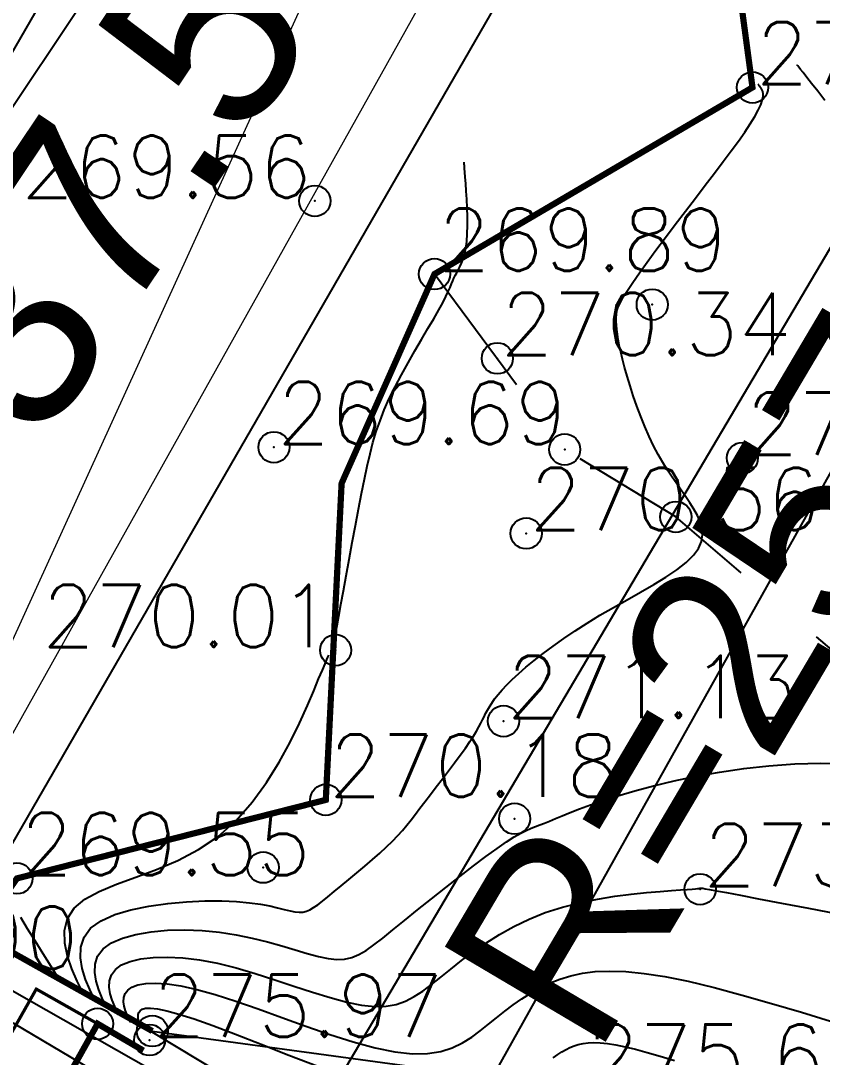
# Model space of a CAD drawing. Header units: millimetres. Extents: x 524954 to 526204, y 9523489 to 9524010.
# Drawn here: x 525369.56 to 525382.43, y 9523687.3 to 9523703.94 of the extents above; entities that cross this region are included whole.
import ezdxf
from ezdxf.enums import TextEntityAlignment as Align

# ---------------------------------------------------------------- set-up
doc = ezdxf.new("R2010")
doc.units = ezdxf.units.MM
doc.header["$PDMODE"] = 32
doc.header["$PDSIZE"] = 0.5
for name, pattern in [('ACAD_ISO12W100', [21, 12, -3, 0, -3, 0, -3]), ('CACHE2', [4.7625, 3.175, -1.5875]), ('CACHEX2', [19.05, 12.7, -6.35])]:
    doc.linetypes.add(name, pattern=pattern)
for name, color, linetype in [('Bas_Talus', 40, 'CACHE2'), ('Bord Fleuve', 4, 'ACAD_ISO12W100'), ('CN_01_00', 3, 'Continuous'), ('CN_02_00', 4, 'Continuous'), ('CN_05_00', 6, 'Continuous'), ('CN_10_00', 1, 'Continuous'), ('Haut_Talus', 30, 'Continuous'), ('PONT', 7, 'Continuous'), ('Route - Bretelle de sortie - Construction', 7, 'Continuous'), ('Route - Bretelle de sortie - Textes - Arcs', 7, 'Continuous'), ('Route - Route de la corniche de Brazzaville - Restitution en plan - GEM_Bretelle', 7, 'Continuous'), ('Route - Route de la corniche de Brazzaville - Restitution en plan - GEM_PAS SERV', 7, 'Continuous'), ('Route - Route de la corniche de Brazzaville - Textes - Arcs', 1, 'Continuous'), ('TopoAlt', 3, 'Continuous'), ('TOPOJIS', 7, 'Continuous')]:
    doc.layers.add(name, color=color, linetype=linetype)
doc.layers.add('Trottoir', color=7, linetype='Continuous', true_color=0xff6666)
doc.styles.add('Affichages route', font='arial.ttf', dxfattribs={"height": 0.5})
doc.styles.add('Cotation', font='arial.ttf')
doc.styles.add('Simplex 1.0', font='Simplex.shx', dxfattribs={"width": 0.99, "height": 1})
doc.dimstyles.new('BRAZZAVILLE', dxfattribs={"dimtxt": 0.15, "dimasz": 0.2, "dimexe": 0.5, "dimexo": 0.5, "dimgap": 0.5, "dimtad": 0, "dimzin": 0, "dimdsep": 46, "dimtxsty": 'Cotation', "dimsah": 1, "dimcen": 0.1, "dimse1": 1, "dimse2": 1, "dimclrd": 1, "dimclre": 256, "dimclrt": 1, "dimaunit": 2, "dimazin": 0, "dimtfac": 1, "dimtdec": 4, "dimtofl": 0, "dimtmove": 0, "dimatfit": 1, "dimfxl": 1, "dimtolj": 1, "dimtzin": 0, "dimlwd": 0, "dimlwe": 0, "dimarcsym": 0})

# ---------------------------------------------------------------- blocks, each defined once
blk = doc.blocks.new('TCPOINT M')
at = {"color": 0}
blk.add_point((0, 0), dxfattribs=at)
at = {"layer": 'TopoAlt', "style": 'Simplex 1.0', "width": 0.99}
blk.add_attdef('ALT', (0.15, 0.15), '', height=1, dxfattribs=at)
blk = doc.blocks.new('*D60')
at = {"layer": 'Defpoints', "color": 0, "transparency": 16777216}
for p in [(525388.854, 9523727.219), (525304.654, 9523720.088), (525365.743, 9523685.911)]:
    blk.add_point(p, dxfattribs=at)
at = {"layer": 'Route - Bretelle de sortie - Construction', "color": 1, "lineweight": 0, "transparency": 16777216}
for p, q in [((525304.898, 9523720.524), (525328.009, 9523761.833)), ((525330.383, 9523759.932), (525351.47, 9523748.134)), ((525386.236, 9523728.684), (525365.149, 9523740.481)), ((525365.987, 9523686.347), (525389.098, 9523727.656))]:
    blk.add_line(p, q, dxfattribs=at)
at = {"layer": 'Route - Bretelle de sortie - Construction', "color": 1, "transparency": 16777216}
for points in [[(525330.627, 9523760.368), (525330.138, 9523759.495), (525327.764, 9523761.396)], [(525386.48, 9523729.12), (525385.992, 9523728.248), (525388.854, 9523727.219)]]:
    blk.add_solid(points, dxfattribs=at)
at = {"layer": 'Route - Bretelle de sortie - Construction', "color": 1, "transparency": 16777216, "insert": (525358.309, 9523744.308), "char_height": 3, "attachment_point": 5, "rotation": 330.7746, "style": 'Cotation'}
blk.add_mtext('\\A1;Biseau\\P70.00 m', dxfattribs=at)
blk = doc.blocks.new('*D61')
at = {"layer": 'Defpoints', "color": 0, "transparency": 16777216}
for p in [(525446.579, 9523699.692), (525365.743, 9523685.911), (525427.473, 9523657.774)]:
    blk.add_point(p, dxfattribs=at)
at = {"layer": 'Route - Bretelle de sortie - Construction', "color": 1, "lineweight": 0, "transparency": 16777216}
for p, q in [((525365.951, 9523686.366), (525385.057, 9523728.283)), ((525387.579, 9523726.584), (525399.8, 9523721.013)), ((525443.849, 9523700.936), (525431.628, 9523706.506)), ((525427.68, 9523658.229), (525446.786, 9523700.147))]:
    blk.add_line(p, q, dxfattribs=at)
at = {"layer": 'Route - Bretelle de sortie - Construction', "color": 1, "transparency": 16777216}
for points in [[(525387.786, 9523727.039), (525387.372, 9523726.129), (525384.849, 9523727.828)], [(525444.056, 9523701.391), (525443.642, 9523700.481), (525446.579, 9523699.692)]]:
    blk.add_solid(points, dxfattribs=at)
at = {"layer": 'Route - Bretelle de sortie - Construction', "color": 1, "transparency": 16777216, "insert": (525415.714, 9523713.76), "char_height": 3, "attachment_point": 5, "rotation": 335.4966, "style": 'Cotation'}
blk.add_mtext("\\A1;Zone d'acélération\\P70.00 m", dxfattribs=at)

msp = doc.modelspace()

# ---------------------------------------------------------------- hatches: boundary and pattern name
at = {"layer": 'Bord Fleuve', "ltscale": 0.5}
h = msp.add_hatch(dxfattribs=at)
h.set_pattern_fill('ANSI33', color=135, scale=2, angle=15, style=0)
edge = h.paths.add_edge_path()
edge.add_line((525326.846, 9523735.199), (525327.483, 9523734.771))
edge.add_line((525327.483, 9523734.771), (525364.269, 9523714.296))
edge.add_line((525364.269, 9523714.296), (525365.78, 9523713.988))
edge.add_line((525365.78, 9523713.988), (525369.372, 9523711.903))
edge.add_line((525369.372, 9523711.903), (525375.355, 9523708.431))
edge.add_line((525375.355, 9523708.431), (525381.004, 9523705.169))
edge.add_line((525293.676, 9523732.146), (525299.792, 9523730.275))
edge.add_line((525299.792, 9523730.275), (525304.371, 9523733.048))
edge.add_line((525304.371, 9523733.048), (525316.169, 9523733.718))
edge.add_line((525316.169, 9523733.718), (525320.161, 9523732.97))
edge.add_line((525320.161, 9523732.97), (525326.842, 9523735.193))
edge.add_line((525369.06, 9523689.539), (525336.596, 9523707.741))
edge.add_line((525336.596, 9523707.741), (525310.114, 9523722.746))
edge.add_line((525310.114, 9523722.746), (525293.676, 9523732.146))
edge.add_line((525381.004, 9523705.169), (525381.313, 9523702.868))
edge.add_line((525381.313, 9523702.868), (525376.206, 9523699.873))
edge.add_line((525376.206, 9523699.873), (525374.714, 9523696.514))
edge.add_line((525374.714, 9523696.514), (525374.46, 9523691.434))
edge.add_line((525374.46, 9523691.434), (525369.5, 9523690.174))
edge.add_line((525369.5, 9523690.174), (525369.06, 9523689.539))

# ---------------------------------------------------------------- linework, layer by layer
at = {"layer": 'Bas_Talus', "flags": 128}
msp.add_lwpolyline([(525392.273, 9523686.162), (525390.077, 9523688.122), (525389.459, 9523688.641), (525387.481, 9523690.34), (525386.29, 9523691.171), (525382.849, 9523693.619), (525380.082, 9523695.975), (525378.297, 9523697.057), (525376.206, 9523699.873)], dxfattribs=at)
at = {"layer": 'Bord Fleuve', "ltscale": 0.35, "const_width": 0.1, "flags": 128}
msp.add_lwpolyline([(525381.004, 9523705.169), (525381.313, 9523702.868), (525381.313, 9523702.868), (525376.206, 9523699.873), (525374.714, 9523696.514), (525374.46, 9523691.434), (525369.5, 9523690.174), (525369.06, 9523689.539)], dxfattribs=at)
at = {"layer": 'CN_01_00', "flags": 128}
for points, elevation in [([(525370.736, 9523688.25), (525370.668, 9523688.39), (525370.6, 9523688.553), (525370.547, 9523688.726), (525370.518, 9523688.9), (525370.525, 9523689.07), (525370.577, 9523689.23), (525370.683, 9523689.373), (525370.851, 9523689.493), (525371.071, 9523689.592), (525371.331, 9523689.671), (525371.619, 9523689.73), (525371.921, 9523689.773), (525372.225, 9523689.8), (525372.519, 9523689.813), (525372.79, 9523689.813), (525373.028, 9523689.803), (525373.233, 9523689.784), (525373.409, 9523689.759), (525373.56, 9523689.732), (525373.687, 9523689.703), (525373.794, 9523689.676), (525373.886, 9523689.653), (525373.963, 9523689.638), (525374.031, 9523689.631), (525374.092, 9523689.634), (525374.149, 9523689.647), (525374.206, 9523689.671), (525374.265, 9523689.706), (525374.331, 9523689.752), (525374.406, 9523689.81), (525374.493, 9523689.88), (525374.595, 9523689.963), (525374.709, 9523690.055), (525374.831, 9523690.155), (525374.958, 9523690.261), (525375.086, 9523690.368), (525375.21, 9523690.476), (525375.329, 9523690.581), (525375.437, 9523690.68), (525375.532, 9523690.773), (525375.616, 9523690.861), (525375.691, 9523690.945), (525375.762, 9523691.029), (525375.83, 9523691.114), (525375.899, 9523691.204), (525375.972, 9523691.3), (525376.051, 9523691.405), (525376.139, 9523691.52), (525376.234, 9523691.644), (525376.332, 9523691.772), (525376.431, 9523691.901), (525376.528, 9523692.029), (525376.619, 9523692.152), (525376.702, 9523692.266), (525376.775, 9523692.369), (525376.834, 9523692.459), (525376.881, 9523692.536), (525376.92, 9523692.604), (525376.951, 9523692.663), (525376.978, 9523692.718), (525377.002, 9523692.769), (525377.027, 9523692.82), (525377.055, 9523692.872), (525377.087, 9523692.928), (525377.126, 9523692.988), (525377.172, 9523693.053), (525377.226, 9523693.123), (525377.291, 9523693.198), (525377.367, 9523693.28), (525377.456, 9523693.367), (525377.558, 9523693.462), (525377.675, 9523693.564), (525377.806, 9523693.672), (525377.951, 9523693.785), (525378.11, 9523693.903), (525378.281, 9523694.023), (525378.464, 9523694.147), (525378.659, 9523694.271), (525378.864, 9523694.396), (525379.08, 9523694.521), (525379.299, 9523694.645), (525379.517, 9523694.768), (525379.726, 9523694.89), (525379.922, 9523695.01), (525380.098, 9523695.128), (525380.248, 9523695.245), (525380.365, 9523695.359), (525380.446, 9523695.47), (525380.493, 9523695.579), (525380.511, 9523695.687), (525380.503, 9523695.792), (525380.475, 9523695.896), (525380.43, 9523695.998), (525380.373, 9523696.1), (525380.309, 9523696.2), (525380.24, 9523696.3), (525380.17, 9523696.402), (525380.097, 9523696.505), (525380.022, 9523696.613), (525379.947, 9523696.726), (525379.872, 9523696.847), (525379.798, 9523696.976), (525379.725, 9523697.115), (525379.653, 9523697.266), (525379.584, 9523697.424), (525379.519, 9523697.589), (525379.457, 9523697.755), (525379.399, 9523697.92), (525379.346, 9523698.081), (525379.299, 9523698.235), (525379.258, 9523698.378), (525379.224, 9523698.507), (525379.196, 9523698.624), (525379.173, 9523698.73), (525379.156, 9523698.824), (525379.143, 9523698.908), (525379.134, 9523698.984), (525379.127, 9523699.052), (525379.124, 9523699.114), (525379.123, 9523699.17), (525379.127, 9523699.225), (525379.137, 9523699.282), (525379.158, 9523699.345), (525379.191, 9523699.418), (525379.238, 9523699.505), (525379.304, 9523699.611), (525379.389, 9523699.739), (525379.496, 9523699.891), (525379.622, 9523700.065), (525379.762, 9523700.255), (525379.914, 9523700.458), (525380.073, 9523700.668), (525380.235, 9523700.882), (525380.396, 9523701.093), (525380.553, 9523701.299), (525380.702, 9523701.494), (525380.841, 9523701.677), (525380.969, 9523701.848), (525381.086, 9523702.007), (525381.189, 9523702.152), (525381.278, 9523702.283), (525381.351, 9523702.4), (525381.407, 9523702.501), (525381.447, 9523702.587), (525381.471, 9523702.659), (525381.482, 9523702.718), (525381.483, 9523702.766), (525381.477, 9523702.804), (525381.465, 9523702.834), (525381.452, 9523702.857), (525381.439, 9523702.874), (525381.428, 9523702.888), (525381.42, 9523702.898), (525381.415, 9523702.905), (525381.411, 9523702.91), (525381.408, 9523702.913), (525381.407, 9523702.915), (525381.407, 9523702.915), (525381.407, 9523702.915)], 271), ([(525371.136, 9523687.978), (525371.112, 9523688.027), (525371.07, 9523688.119), (525371.029, 9523688.218), (525370.998, 9523688.323), (525370.981, 9523688.428), (525370.985, 9523688.531), (525371.016, 9523688.626), (525371.08, 9523688.712), (525371.181, 9523688.784), (525371.318, 9523688.841), (525371.488, 9523688.882), (525371.688, 9523688.906), (525371.914, 9523688.912), (525372.163, 9523688.899), (525372.432, 9523688.866), (525372.719, 9523688.812), (525373.019, 9523688.737), (525373.328, 9523688.648), (525373.639, 9523688.548), (525373.947, 9523688.446), (525374.246, 9523688.348), (525374.531, 9523688.26), (525374.796, 9523688.188), (525375.035, 9523688.138), (525375.245, 9523688.117), (525375.428, 9523688.122), (525375.592, 9523688.152), (525375.741, 9523688.204), (525375.881, 9523688.276), (525376.018, 9523688.366), (525376.158, 9523688.471), (525376.306, 9523688.589), (525376.466, 9523688.719), (525376.64, 9523688.855), (525376.829, 9523688.996), (525377.031, 9523689.136), (525377.248, 9523689.273), (525377.479, 9523689.403), (525377.725, 9523689.522), (525377.985, 9523689.626), (525378.26, 9523689.713), (525378.542, 9523689.784), (525378.825, 9523689.841), (525379.102, 9523689.886), (525379.366, 9523689.92), (525379.611, 9523689.945), (525379.828, 9523689.964), (525380.012, 9523689.978), (525380.156, 9523689.989), (525380.265, 9523689.997), (525380.344, 9523690.003), (525380.397, 9523690.008), (525380.43, 9523690.01), (525380.448, 9523690.012), (525380.456, 9523690.013), (525380.459, 9523690.014), (525380.462, 9523690.015), (525380.465, 9523690.016), (525380.469, 9523690.016), (525380.472, 9523690.017), (525380.476, 9523690.018), (525380.481, 9523690.018), (525380.486, 9523690.019), (525380.491, 9523690.019), (525380.499, 9523690.018), (525380.517, 9523690.016), (525380.555, 9523690.009), (525380.624, 9523689.996), (525380.735, 9523689.976), (525380.896, 9523689.945), (525381.118, 9523689.903), (525381.411, 9523689.847), (525381.781, 9523689.776), (525382.212, 9523689.694), (525382.686, 9523689.603)], 273)]:
    msp.add_lwpolyline(points, dxfattribs=dict(at, elevation=elevation))
at = {"layer": 'CN_02_00', "flags": 128}
for points, elevation in [([(525382.475, 9523702.66), (525382.361, 9523702.806), (525382.263, 9523702.932), (525382.186, 9523703.03), (525382.128, 9523703.105), (525382.086, 9523703.158), (525382.058, 9523703.194), (525382.041, 9523703.215), (525382.032, 9523703.226), (525382.029, 9523703.231), (525382.029, 9523703.231)], 272), ([(525370.92, 9523688.146), (525370.869, 9523688.254), (525370.815, 9523688.386), (525370.772, 9523688.524), (525370.75, 9523688.664), (525370.755, 9523688.8), (525370.796, 9523688.928), (525370.882, 9523689.042), (525371.016, 9523689.139), (525371.195, 9523689.216), (525371.41, 9523689.276), (525371.653, 9523689.318), (525371.917, 9523689.342), (525372.194, 9523689.349), (525372.476, 9523689.339), (525372.754, 9523689.313), (525373.023, 9523689.27), (525373.28, 9523689.216), (525373.524, 9523689.154), (525373.753, 9523689.089), (525373.967, 9523689.026), (525374.163, 9523688.968), (525374.341, 9523688.921), (525374.499, 9523688.888), (525374.638, 9523688.874), (525374.762, 9523688.88), (525374.878, 9523688.905), (525374.991, 9523688.951), (525375.107, 9523689.018), (525375.233, 9523689.106), (525375.375, 9523689.215), (525375.538, 9523689.347), (525375.726, 9523689.499), (525375.935, 9523689.667), (525376.158, 9523689.845), (525376.386, 9523690.027), (525376.613, 9523690.205), (525376.831, 9523690.373), (525377.033, 9523690.526), (525377.211, 9523690.656), (525377.362, 9523690.76), (525377.486, 9523690.84), (525377.59, 9523690.9), (525377.679, 9523690.944), (525377.756, 9523690.978), (525377.827, 9523691.006), (525377.897, 9523691.031), (525377.971, 9523691.059), (525378.054, 9523691.093), (525378.148, 9523691.133), (525378.258, 9523691.18), (525378.386, 9523691.233), (525378.536, 9523691.292), (525378.712, 9523691.356), (525378.916, 9523691.425), (525379.152, 9523691.5), (525379.422, 9523691.578), (525379.723, 9523691.659), (525380.053, 9523691.738), (525380.407, 9523691.813), (525380.781, 9523691.881), (525381.173, 9523691.938), (525381.578, 9523691.983), (525381.993, 9523692.011), (525382.412, 9523692.021), (525382.828, 9523692.02)], 272), ([(525371.324, 9523687.863), (525371.324, 9523687.865), (525371.298, 9523687.92), (525371.271, 9523687.983), (525371.244, 9523688.051), (525371.224, 9523688.121), (525371.213, 9523688.192), (525371.215, 9523688.261), (525371.236, 9523688.324), (525371.279, 9523688.381), (525371.347, 9523688.429), (525371.442, 9523688.465), (525371.567, 9523688.487), (525371.722, 9523688.493), (525371.91, 9523688.481), (525372.132, 9523688.448), (525372.389, 9523688.392), (525372.684, 9523688.311), (525373.015, 9523688.205), (525373.375, 9523688.079), (525373.754, 9523687.943), (525374.141, 9523687.804), (525374.526, 9523687.671), (525374.899, 9523687.552), (525375.251, 9523687.455), (525375.571, 9523687.389), (525375.851, 9523687.36), (525376.094, 9523687.364), (525376.306, 9523687.398), (525376.491, 9523687.456), (525376.655, 9523687.534), (525376.804, 9523687.625), (525376.941, 9523687.727), (525377.073, 9523687.832), (525377.204, 9523687.938), (525377.337, 9523688.043), (525377.471, 9523688.144), (525377.609, 9523688.241), (525377.751, 9523688.332), (525377.9, 9523688.416), (525378.055, 9523688.491), (525378.219, 9523688.556), (525378.393, 9523688.61), (525378.582, 9523688.651), (525378.789, 9523688.678), (525379.021, 9523688.687), (525379.281, 9523688.678), (525379.574, 9523688.649), (525379.905, 9523688.597), (525380.28, 9523688.522), (525380.698, 9523688.422), (525381.15, 9523688.302), (525381.621, 9523688.168), (525382.098, 9523688.026), (525382.564, 9523687.882)], 274)]:
    msp.add_lwpolyline(points, dxfattribs=dict(at, elevation=elevation))
at = {"layer": 'CN_05_00', "elevation": 275, "flags": 128}
for points in [[(525371.488, 9523687.804), (525371.485, 9523687.813), (525371.472, 9523687.848), (525371.459, 9523687.884), (525371.449, 9523687.92), (525371.444, 9523687.956), (525371.446, 9523687.991), (525371.456, 9523688.023), (525371.477, 9523688.051), (525371.512, 9523688.074), (525371.566, 9523688.089), (525371.645, 9523688.093), (525371.757, 9523688.081), (525371.907, 9523688.05), (525372.101, 9523687.997), (525372.346, 9523687.919), (525372.648, 9523687.811), (525373.011, 9523687.672), (525373.422, 9523687.511), (525373.868, 9523687.337), (525374.334, 9523687.161)], [(525378.113, 9523687.292), (525378.186, 9523687.345), (525378.253, 9523687.39), (525378.318, 9523687.428), (525378.382, 9523687.46), (525378.447, 9523687.486), (525378.516, 9523687.508), (525378.591, 9523687.524), (525378.674, 9523687.534), (525378.766, 9523687.538), (525378.869, 9523687.535), (525378.986, 9523687.523), (525379.118, 9523687.502), (525379.266, 9523687.472), (525379.434, 9523687.432), (525379.622, 9523687.382), (525379.83, 9523687.321), (525380.061, 9523687.249)]]:
    msp.add_lwpolyline(points, dxfattribs=at)
at = {"layer": 'CN_10_00', "elevation": 270, "flags": 128}
for points in [[(525374.587, 9523693.938), (525374.588, 9523693.938), (525374.589, 9523693.945), (525374.592, 9523693.961), (525374.597, 9523693.993), (525374.607, 9523694.046), (525374.621, 9523694.125), (525374.641, 9523694.235), (525374.668, 9523694.381), (525374.702, 9523694.567), (525374.742, 9523694.787), (525374.787, 9523695.031), (525374.835, 9523695.293), (525374.885, 9523695.565), (525374.936, 9523695.837), (525374.987, 9523696.102), (525375.035, 9523696.352), (525375.081, 9523696.581), (525375.125, 9523696.79), (525375.17, 9523696.985), (525375.218, 9523697.168), (525375.271, 9523697.345), (525375.331, 9523697.518), (525375.399, 9523697.693), (525375.48, 9523697.873), (525375.572, 9523698.061), (525375.674, 9523698.254), (525375.781, 9523698.448), (525375.891, 9523698.64), (525375.999, 9523698.824), (525376.101, 9523698.998), (525376.194, 9523699.156), (525376.274, 9523699.296), (525376.339, 9523699.413), (525376.389, 9523699.511), (525376.428, 9523699.592), (525376.458, 9523699.658), (525376.481, 9523699.714), (525376.501, 9523699.762), (525376.519, 9523699.806), (525376.539, 9523699.848), (525376.562, 9523699.891), (525376.587, 9523699.937), (525376.614, 9523699.989), (525376.641, 9523700.048), (525376.667, 9523700.116), (525376.69, 9523700.195), (525376.71, 9523700.287), (525376.724, 9523700.394), (525376.733, 9523700.516), (525376.736, 9523700.65), (525376.735, 9523700.791), (525376.73, 9523700.934), (525376.724, 9523701.074), (525376.716, 9523701.205), (525376.708, 9523701.324), (525376.7, 9523701.426), (525376.694, 9523701.506), (525376.689, 9523701.566), (525376.686, 9523701.609), (525376.684, 9523701.637), (525376.683, 9523701.655), (525376.682, 9523701.664), (525376.682, 9523701.667), (525376.682, 9523701.668)], [(525370.551, 9523688.353), (525370.465, 9523688.525), (525370.381, 9523688.72), (525370.312, 9523688.926), (525370.27, 9523689.135), (525370.266, 9523689.338), (525370.311, 9523689.528), (525370.416, 9523689.697), (525370.589, 9523689.84), (525370.821, 9523689.964), (525371.099, 9523690.079), (525371.41, 9523690.194), (525371.742, 9523690.318), (525372.081, 9523690.463), (525372.416, 9523690.636), (525372.732, 9523690.848), (525373.021, 9523691.105), (525373.279, 9523691.397), (525373.51, 9523691.712), (525373.712, 9523692.037), (525373.888, 9523692.36), (525374.038, 9523692.667), (525374.164, 9523692.947), (525374.266, 9523693.186), (525374.345, 9523693.374), (525374.405, 9523693.515), (525374.448, 9523693.617), (525374.477, 9523693.685), (525374.494, 9523693.726), (525374.503, 9523693.747), (525374.507, 9523693.755), (525374.507, 9523693.756)], [(525369.555, 9523689.551), (525369.665, 9523689.372), (525369.786, 9523689.175), (525369.914, 9523688.97), (525370.043, 9523688.763), (525370.167, 9523688.569)]]:
    msp.add_lwpolyline(points, dxfattribs=at)
at = {"layer": 'Haut_Talus', "flags": 128}
msp.add_lwpolyline([(525371.674, 9523687.724), (525378.598, 9523686.78), (525384.138, 9523684.16), (525388.46, 9523684.31), (525392.966, 9523684.36)], dxfattribs=at)
at = {"layer": 'PONT', "const_width": 0.1, "flags": 128}
msp.add_lwpolyline([(525371.674, 9523687.724), (525336.446, 9523707.476), (525309.964, 9523722.481), (525291.095, 9523733.271)], dxfattribs=at)
at = {"layer": 'PONT', "linetype": 'CACHEX2', "ltscale": 0.025, "const_width": 0.05, "flags": 128}
msp.add_lwpolyline([(525370.795, 9523687.841), (525369.81, 9523688.398), (525364.33, 9523678.706), (525365.354, 9523678.127)], dxfattribs=at)
at = {"layer": 'PONT', "linetype": 'CACHEX2', "ltscale": 0.025, "flags": 128}
msp.add_lwpolyline([(525371.53, 9523687.41, 0.1, 0.1, 0), (525370.795, 9523687.841, 0.1, 0.1, 0), (525365.354, 9523678.127, 0.1, 0.1, 0), (525366.089, 9523677.696, 0, 0, 0)], format="xyseb", dxfattribs=at)
at = {"layer": 'Route - Bretelle de sortie - Textes - Arcs'}
for p, q in [((525350.27, 9523673.942), (525389.214, 9523732.108)), ((525362.443, 9523666.275), (525398.078, 9523726.526))]:
    msp.add_line(p, q, dxfattribs=at)
at = {"layer": 'Route - Route de la corniche de Brazzaville - Restitution en plan - GEM_Bretelle', "flags": 128}
msp.add_lwpolyline([(525349.51, 9523697.857), (525358.481, 9523693.411), (525360.58, 9523692.371), (525367.452, 9523688.965), (525369.446, 9523687.85), (525376.06, 9523683.929), (525380.179, 9523681.549), (525384.346, 9523679.25), (525388.561, 9523677.034), (525392.821, 9523674.902), (525397.126, 9523672.855), (525401.473, 9523670.893), (525403.596, 9523669.972), (525405.728, 9523669.073), (525410.371, 9523667.46), (525414.906, 9523665.986), (525419.468, 9523664.603), (525421.561, 9523664.002), (525425.106, 9523663.031), (525428.664, 9523662.114), (525433.293, 9523661.008)], dxfattribs=at)
at = {"layer": 'Route - Route de la corniche de Brazzaville - Restitution en plan - GEM_PAS SERV', "flags": 128}
msp.add_lwpolyline([(525289.577, 9523730.242), (525291.229, 9523733.195), (525292.865, 9523732.259), (525298.274, 9523729.166), (525306.955, 9523724.201), (525315.649, 9523719.26), (525324.35, 9523714.33), (525333.05, 9523709.4), (525341.764, 9523704.494), (525350.487, 9523699.603), (525359.209, 9523694.713), (525361.25, 9523693.568), (525367.931, 9523689.822), (525369.924, 9523688.705), (525371.22, 9523687.978), (525373.254, 9523686.755)], dxfattribs=at)
at = {"layer": 'Route - Route de la corniche de Brazzaville - Textes - Arcs'}
msp.add_line((525369.571, 9523673.456), (525403.748, 9523734.546), dxfattribs=at)
at = {"layer": 'Trottoir', "flags": 128}
msp.add_lwpolyline([(525431.623, 9523663.835), (525429.435, 9523662.623), (525419.921, 9523663.756), (525410.527, 9523667.251), (525402.929, 9523669.968), (525392.531, 9523675.094), (525382.877, 9523681.021), (525377.53, 9523683.764), (525366.337, 9523690.119), (525353.836, 9523697.252), (525340.005, 9523704.965), (525329.764, 9523710.745), (525320.282, 9523716.154), (525312.596, 9523720.462), (525303.314, 9523725.671), (525296.971, 9523729.217), (525289.209, 9523733.607), (525286.427, 9523735.183), (525285.562, 9523734.031)], dxfattribs=at)

# ---------------------------------------------------------------- block references
at = {"layer": 'TOPOJIS'}
ref = msp.add_blockref('TCPOINT M', (525381.313, 9523702.868, 270.85), dxfattribs=at)
ref.add_attrib('ALT', '270.85', (525381.363, 9523702.918, 270.85), dxfattribs={"layer": 'TopoAlt', "height": 1, "style": 'Simplex 1.0', "width": 0.99})
ref = msp.add_blockref('TCPOINT M', (525374.284, 9523701.046, 269.56), dxfattribs=at)
ref.add_attrib('ALT', '269.56', dxfattribs={"layer": 'TopoAlt', "height": 1, "style": 'Simplex 1.0', "width": 0.99}).set_placement((525374.234, 9523701.096, 269.56), align=Align.RIGHT)
ref = msp.add_blockref('TCPOINT M', (525376.206, 9523699.873, 269.89), dxfattribs=at)
ref.add_attrib('ALT', '269.89', (525376.256, 9523699.923, 269.89), dxfattribs={"layer": 'TopoAlt', "height": 1, "style": 'Simplex 1.0', "width": 0.99})
ref = msp.add_blockref('TCPOINT M', (525377.215, 9523698.52, 270.34), dxfattribs=at)
ref.add_attrib('ALT', '270.34', (525377.265, 9523698.57, 270.34), dxfattribs={"layer": 'TopoAlt', "height": 1, "style": 'Simplex 1.0', "width": 0.99})
for p in [(525379.703, 9523699.382, 271.21), (525378.297, 9523697.057, 270.64), (525380.082, 9523695.975, 270.88), (525377.493, 9523691.132, 271.85), (525373.454, 9523690.35, 270.05), (525370.795, 9523687.841, 269.74), (525371.674, 9523687.724, 275.99)]:
    msp.add_blockref('TCPOINT M', p, dxfattribs=at)
ref = msp.add_blockref('TCPOINT M', (525373.627, 9523697.093, 269.69), dxfattribs=at)
ref.add_attrib('ALT', '269.69', (525373.677, 9523697.143, 269.69), dxfattribs={"layer": 'TopoAlt', "height": 1, "style": 'Simplex 1.0', "width": 0.99})
ref = msp.add_blockref('TCPOINT M', (525381.151, 9523696.921, 271.37), dxfattribs=at)
ref.add_attrib('ALT', '271.37', (525381.201, 9523696.971, 271.37), dxfattribs={"layer": 'TopoAlt', "height": 1, "style": 'Simplex 1.0', "width": 0.99})
ref = msp.add_blockref('TCPOINT M', (525377.679, 9523695.711, 270.56), dxfattribs=at)
ref.add_attrib('ALT', '270.56', (525377.729, 9523695.761, 270.56), dxfattribs={"layer": 'TopoAlt', "height": 1, "style": 'Simplex 1.0', "width": 0.99})
ref = msp.add_blockref('TCPOINT M', (525374.618, 9523693.836, 270.01), dxfattribs=at)
ref.add_attrib('ALT', '270.01', dxfattribs={"layer": 'TopoAlt', "height": 1, "style": 'Simplex 1.0', "width": 0.99}).set_placement((525374.568, 9523693.886, 270.01), align=Align.RIGHT)
ref = msp.add_blockref('TCPOINT M', (525377.315, 9523692.698, 271.13), dxfattribs=at)
ref.add_attrib('ALT', '271.13', (525377.365, 9523692.748, 271.13), dxfattribs={"layer": 'TopoAlt', "height": 1, "style": 'Simplex 1.0', "width": 0.99})
ref = msp.add_blockref('TCPOINT M', (525374.46, 9523691.434, 270.18), dxfattribs=at)
ref.add_attrib('ALT', '270.18', (525374.51, 9523691.484, 270.18), dxfattribs={"layer": 'TopoAlt', "height": 1, "style": 'Simplex 1.0', "width": 0.99})
ref = msp.add_blockref('TCPOINT M', (525369.5, 9523690.174, 269.55), dxfattribs=at)
ref.add_attrib('ALT', '269.55', (525369.55, 9523690.224, 269.55), dxfattribs={"layer": 'TopoAlt', "height": 1, "style": 'Simplex 1.0', "width": 0.99})
ref = msp.add_blockref('TCPOINT M', (525380.472, 9523689.999, 273.01), dxfattribs=at)
ref.add_attrib('ALT', '273.01', (525380.522, 9523690.049, 273.01), dxfattribs={"layer": 'TopoAlt', "height": 1, "style": 'Simplex 1.0', "width": 0.99})
ref = msp.add_blockref('TCPOINT M', (525365.771, 9523688.671, 275.9), dxfattribs=at)
ref.add_attrib('ALT', '275.90', (525365.821, 9523688.721, 275.9), dxfattribs={"layer": 'TopoAlt', "height": 1, "style": 'Simplex 1.0', "width": 0.99})
ref = msp.add_blockref('TCPOINT M', (525371.63, 9523687.58, 275.97), dxfattribs=at)
ref.add_attrib('ALT', '275.97', (525371.68, 9523687.63, 275.97), dxfattribs={"layer": 'TopoAlt', "height": 1, "style": 'Simplex 1.0', "width": 0.99})
ref = msp.add_blockref('TCPOINT M', (525378.598, 9523686.78, 275.66), dxfattribs=at)
ref.add_attrib('ALT', '275.66', (525378.648, 9523686.83, 275.66), dxfattribs={"layer": 'TopoAlt', "height": 1, "style": 'Simplex 1.0', "width": 0.99})

# ---------------------------------------------------------------- texts
at = {"layer": 'Route - Bretelle de sortie - Textes - Arcs', "style": 'Affichages route'}
for s, rotation, p in [('G=37.56gr', 56.1962, (525369.742, 9523702.275)), ('R=257.5', 59.3976, (525380.26, 9523695.651))]:
    msp.add_text(s, height=3, rotation=rotation, dxfattribs=at).set_placement(p, align=Align.TOP_CENTER)

# ---------------------------------------------------------------- dimensions: what is measured, and where the dimension line sits
at = {"layer": 'Route - Bretelle de sortie - Construction'}
for p1, p2, distance, text, picture, middle in [((525304.654, 9523720.088), (525365.743, 9523685.911), 47.334, 'Biseau\\P<> m', '*D60', (525358.309, 9523744.308)), ((525365.743, 9523685.911), (525427.473, 9523657.774), 46.066, "Zone d'acélération\\P70.00 m", '*D61', (525415.714, 9523713.76))]:
    dim = msp.add_aligned_dim(p1=p1, p2=p2, distance=distance, text=text, dimstyle='BRAZZAVILLE', override={"dimtxt": 3, "dimasz": 3, "dimse1": 0, "dimse2": 0, "dimclre": 1}, dxfattribs=at)
    dim.commit()
    dim.dimension.update_dxf_attribs({"geometry": picture, "text_midpoint": middle})

doc.saveas('drawing.dxf')
